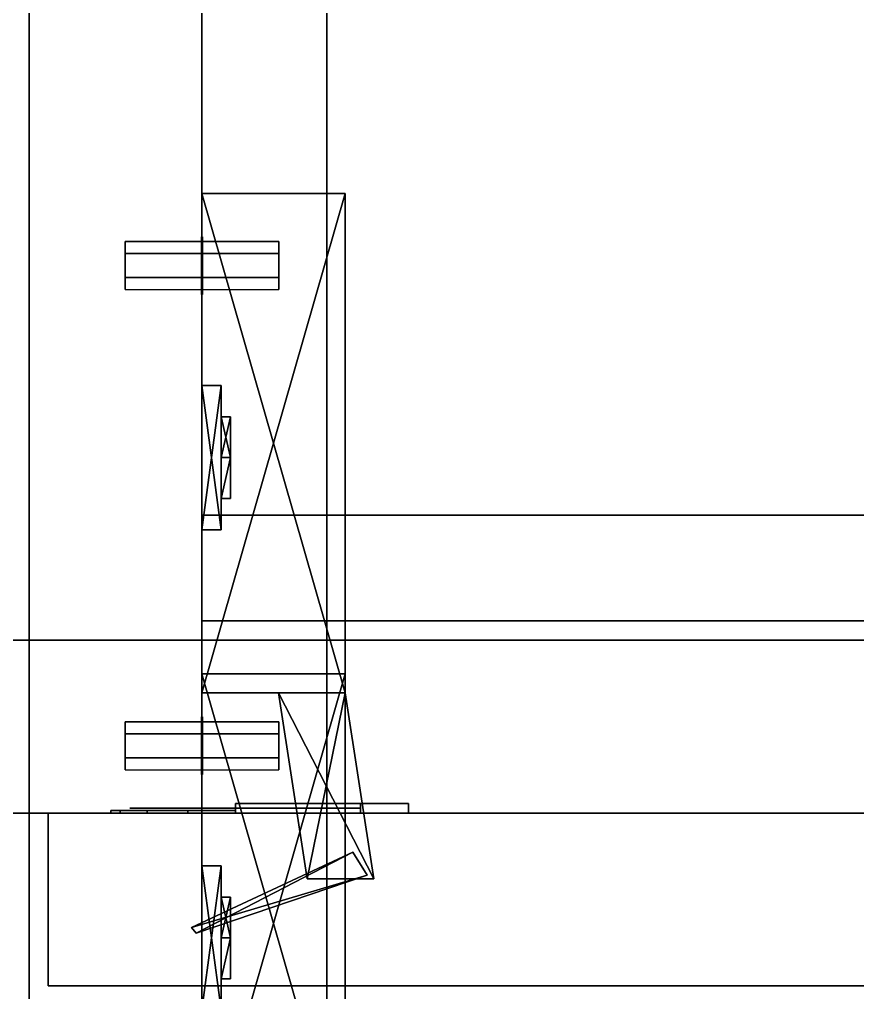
# Model space of a CAD drawing. Extents: x 0 to 5507, y -6518 to 0.
# Drawn here: x 1765 to 1852.2, y -678.7 to -577.4 of the extents above; entities that cross this region are included whole.
import ezdxf

# ---------------------------------------------------------------- set-up
doc = ezdxf.new("R2010")
doc.units = 0
for name, color, linetype in [('LAYER0', 7, 'CONTINUOUS'), ('LAYER192', 7, 'CONTINUOUS'), ('LAYER201', 7, 'CONTINUOUS'), ('LAYER203', 7, 'CONTINUOUS'), ('LAYER206', 7, 'CONTINUOUS'), ('LAYER207', 254, 'CONTINUOUS'), ('LAYER217', 253, 'CONTINUOUS'), ('LAYER219', 253, 'CONTINUOUS'), ('LAYER284', 7, 'CONTINUOUS'), ('LAYER308', 254, 'CONTINUOUS'), ('LAYER310', 254, 'CONTINUOUS'), ('LAYER533', 7, 'CONTINUOUS'), ('LAYER552', 7, 'CONTINUOUS'), ('LAYER553', 7, 'CONTINUOUS'), ('LAYER555', 7, 'CONTINUOUS'), ('LAYER565', 7, 'CONTINUOUS'), ('LAYER566', 254, 'CONTINUOUS'), ('LAYER570', 28, 'CONTINUOUS'), ('LAYER571', 253, 'CONTINUOUS'), ('LAYER572', 28, 'CONTINUOUS'), ('LAYER573', 253, 'CONTINUOUS'), ('LAYER574', 254, 'CONTINUOUS'), ('LAYER581', 254, 'CONTINUOUS')]:
    doc.layers.add(name, color=color, linetype=linetype)

msp = doc.modelspace()

# ---------------------------------------------------------------- linework, layer by layer
at = {"layer": 'LAYER0', "invisible_edges": 1}
for points in [[(5507, 0), (0, -6518), (0, 0), (5507, 0)], [(5507, -6518, 5), (0, 0, 5), (0, -6518, 5), (5507, -6518, 5)], [(0, 0, 5), (5507, -6518, 5), (5507, 0, 5), (0, 0, 5)], [(0, -6518), (5507, 0), (5507, -6518), (0, -6518)]]:
    msp.add_3dface(points, dxfattribs=at)
at = {"layer": 'LAYER192', "invisible_edges": 1}
for points in [[(2432, -360, 116), (1784, -710, 116), (1784, -360, 116), (2432, -360, 116)], [(1784, -710, 116), (2432, -360, 116), (2432, -710, 116), (1784, -710, 116)], [(1784, -360, 134), (1784, -710, 116), (1784, -710, 134), (1784, -360, 134)], [(1784, -710, 116), (1784, -360, 134), (1784, -360, 116), (1784, -710, 116)], [(2432, -710, 134), (1784, -360, 134), (1784, -710, 134), (2432, -710, 134)], [(1784, -360, 134), (2432, -710, 134), (2432, -360, 134), (1784, -360, 134)]]:
    msp.add_3dface(points, dxfattribs=at)
at = {"layer": 'LAYER201', "invisible_edges": 1}
for points in [[(1766, -360, 115), (1784, -710, 115), (1766, -710, 115), (1766, -360, 115)], [(1784, -710, 115), (1766, -360, 115), (1784, -360, 115), (1784, -710, 115)], [(1784, -360, 885), (1766, -710, 885), (1784, -710, 885), (1784, -360, 885)], [(1766, -710, 885), (1784, -360, 885), (1766, -360, 885), (1766, -710, 885)], [(1766, -710, 885), (1766, -360, 115), (1766, -710, 115), (1766, -710, 885)], [(1766, -360, 115), (1766, -710, 885), (1766, -360, 885), (1766, -360, 115)], [(1784, -360, 885), (1784, -710, 115), (1784, -360, 115), (1784, -360, 885)], [(1784, -710, 115), (1784, -360, 885), (1784, -710, 885), (1784, -710, 115)]]:
    msp.add_3dface(points, dxfattribs=at)
at = {"layer": 'LAYER203', "invisible_edges": 1}
for points in [[(2432, -629, 866.5), (1784, -709, 866.5), (1784, -629, 866.5), (2432, -629, 866.5)], [(1784, -709, 866.5), (2432, -629, 866.5), (2432, -709, 866.5), (1784, -709, 866.5)], [(1784, -629, 884.5), (1784, -709, 866.5), (1784, -709, 884.5), (1784, -629, 884.5)], [(1784, -709, 866.5), (1784, -629, 884.5), (1784, -629, 866.5), (1784, -709, 866.5)], [(1784, -629, 884.5), (2432, -629, 866.5), (1784, -629, 866.5), (1784, -629, 884.5)], [(2432, -629, 866.5), (1784, -629, 884.5), (2432, -629, 884.5), (2432, -629, 866.5)], [(2432, -709, 884.5), (1784, -629, 884.5), (1784, -709, 884.5), (2432, -709, 884.5)], [(1784, -629, 884.5), (2432, -709, 884.5), (2432, -629, 884.5), (1784, -629, 884.5)]]:
    msp.add_3dface(points, dxfattribs=at)
at = {"layer": 'LAYER206', "invisible_edges": 1}
for points in [[(2432, -384.6001, 491), (1784, -690, 491), (1784, -384.6001, 491), (2432, -384.6001, 491)], [(1784, -690, 491), (2432, -384.6001, 491), (2432, -690, 491), (1784, -690, 491)], [(1784, -384.6001, 509), (1784, -690, 491), (1784, -690, 509), (1784, -384.6001, 509)], [(1784, -690, 491), (1784, -384.6001, 509), (1784, -384.6001, 491), (1784, -690, 491)], [(2432, -690, 509), (1784, -384.6001, 509), (1784, -690, 509), (2432, -690, 509)], [(1784, -384.6001, 509), (2432, -690, 509), (2432, -384.6001, 509), (1784, -384.6001, 509)]]:
    msp.add_3dface(points, dxfattribs=at)
at = {"layer": 'LAYER207'}
for points in [[(1783.95, -650, 488.5), (1783.95, -656, 488.5), (1783.95, -654.5, 491.0981), (1783.95, -651.5, 491.0981)], [(1783.95, -650, 488.5), (1783.95, -656, 488.5), (1783.95, -654.5, 485.9019), (1783.95, -651.5, 485.9019)], [(1784.05, -650, 488.5), (1784.05, -656, 488.5), (1784.05, -654.5, 491.0981), (1784.05, -651.5, 491.0981)], [(1784.05, -650, 488.5), (1784.05, -656, 488.5), (1784.05, -654.5, 485.9019), (1784.05, -651.5, 485.9019)], [(1776, -655.5, 488.5), (1776, -650.5, 488.5), (1776, -651.75, 490.665), (1776, -654.25, 490.665)], [(1776, -655.5, 488.5), (1776, -654.25, 486.3349), (1776, -651.75, 486.3349), (1776, -650.5, 488.5)], [(1792, -655.5, 488.5), (1792, -650.5, 488.5), (1792, -651.75, 490.665), (1792, -654.25, 490.665)], [(1792, -655.5, 488.5), (1792, -654.25, 486.3349), (1792, -651.75, 486.3349), (1792, -650.5, 488.5)]]:
    msp.add_3dface(points, dxfattribs=at)
at = {"layer": 'LAYER217'}
for points in [[(1784, -645.5, 211.2174), (1798.921, -697.5, 211.2174), (1784, -697.5, 211.2174), (1784, -645.5, 211.2174)], [(1798.921, -645.5, 211.2174), (1798.921, -697.5, 211.2174), (1784, -645.5, 211.2174), (1798.921, -645.5, 211.2174)], [(1784, -645.5, 224.7826), (1798.921, -645.5, 211.2174), (1784, -645.5, 211.2174), (1784, -645.5, 224.7826)], [(1798.921, -645.5, 224.7826), (1798.921, -645.5, 211.2174), (1784, -645.5, 224.7826), (1798.921, -645.5, 224.7826)], [(1784, -697.5, 224.7826), (1798.921, -645.5, 224.7826), (1784, -645.5, 224.7826), (1784, -697.5, 224.7826)], [(1798.921, -697.5, 224.7826), (1798.921, -645.5, 224.7826), (1784, -697.5, 224.7826), (1798.921, -697.5, 224.7826)], [(1798.921, -645.5, 211.2174), (1798.921, -697.5, 224.7826), (1798.921, -697.5, 211.2174), (1798.921, -645.5, 211.2174)], [(1798.921, -645.5, 224.7826), (1798.921, -697.5, 224.7826), (1798.921, -645.5, 211.2174), (1798.921, -645.5, 224.7826)], [(1784, -665.5, 244), (1784, -680.5, 244), (1785.99, -680.5, 244), (1784, -665.5, 244)], [(1785.99, -665.5, 244), (1784, -665.5, 244), (1785.99, -680.5, 244), (1785.99, -665.5, 244)], [(1784, -665.5, 192), (1784, -665.5, 244), (1785.99, -665.5, 244), (1784, -665.5, 192)], [(1785.99, -665.5, 192), (1784, -665.5, 192), (1785.99, -665.5, 244), (1785.99, -665.5, 192)], [(1784, -680.5, 192), (1784, -665.5, 192), (1785.99, -665.5, 192), (1784, -680.5, 192)], [(1785.99, -680.5, 192), (1784, -680.5, 192), (1785.99, -665.5, 192), (1785.99, -680.5, 192)], [(1785.99, -665.5, 244), (1785.99, -680.5, 244), (1785.99, -680.5, 192), (1785.99, -665.5, 244)], [(1785.99, -665.5, 192), (1785.99, -665.5, 244), (1785.99, -680.5, 192), (1785.99, -665.5, 192)], [(1785.99, -673, 231.2909), (1786.984, -668.7573, 236.087), (1786.984, -673, 231.2909), (1785.99, -673, 231.2909)], [(1785.99, -668.7573, 236.087), (1786.984, -668.7573, 236.087), (1785.99, -673, 231.2909), (1785.99, -668.7573, 236.087)], [(1785.99, -668.7573, 236.087), (1786.984, -673, 240.883), (1786.984, -668.7573, 236.087), (1785.99, -668.7573, 236.087)], [(1785.99, -673, 240.883), (1786.984, -673, 240.883), (1785.99, -668.7573, 236.087), (1785.99, -673, 240.883)], [(1785.99, -673, 231.2909), (1785.99, -668.7573, 236.087), (1785.99, -673, 240.883), (1785.99, -673, 231.2909)], [(1785.99, -673, 195.117), (1786.984, -668.7573, 199.913), (1786.984, -673, 195.117), (1785.99, -673, 195.117)], [(1785.99, -668.7573, 199.913), (1786.984, -668.7573, 199.913), (1785.99, -673, 195.117), (1785.99, -668.7573, 199.913)], [(1785.99, -668.7573, 199.913), (1786.984, -673, 204.7091), (1786.984, -668.7573, 199.913), (1785.99, -668.7573, 199.913)], [(1785.99, -673, 204.7091), (1786.984, -673, 204.7091), (1785.99, -668.7573, 199.913), (1785.99, -673, 204.7091)], [(1785.99, -673, 195.117), (1785.99, -668.7573, 199.913), (1785.99, -673, 204.7091), (1785.99, -673, 195.117)], [(1786.984, -677.2427, 236.087), (1786.984, -668.7573, 236.087), (1786.984, -673, 240.883), (1786.984, -677.2427, 236.087)], [(1786.984, -673, 231.2909), (1786.984, -668.7573, 236.087), (1786.984, -677.2427, 236.087), (1786.984, -673, 231.2909)], [(1786.984, -677.2427, 199.913), (1786.984, -668.7573, 199.913), (1786.984, -673, 204.7091), (1786.984, -677.2427, 199.913)], [(1786.984, -673, 195.117), (1786.984, -668.7573, 199.913), (1786.984, -677.2427, 199.913), (1786.984, -673, 195.117)], [(1785.99, -677.2427, 236.087), (1786.984, -673, 231.2909), (1786.984, -677.2427, 236.087), (1785.99, -677.2427, 236.087)], [(1785.99, -673, 231.2909), (1786.984, -673, 231.2909), (1785.99, -677.2427, 236.087), (1785.99, -673, 231.2909)], [(1785.99, -677.2427, 236.087), (1785.99, -673, 231.2909), (1785.99, -673, 240.883), (1785.99, -677.2427, 236.087)], [(1785.99, -677.2427, 236.087), (1786.984, -673, 240.883), (1785.99, -673, 240.883), (1785.99, -677.2427, 236.087)], [(1786.984, -677.2427, 236.087), (1786.984, -673, 240.883), (1785.99, -677.2427, 236.087), (1786.984, -677.2427, 236.087)], [(1785.99, -677.2427, 199.913), (1786.984, -673, 195.117), (1786.984, -677.2427, 199.913), (1785.99, -677.2427, 199.913)], [(1785.99, -673, 195.117), (1786.984, -673, 195.117), (1785.99, -677.2427, 199.913), (1785.99, -673, 195.117)], [(1785.99, -677.2427, 199.913), (1785.99, -673, 195.117), (1785.99, -673, 204.7091), (1785.99, -677.2427, 199.913)], [(1785.99, -677.2427, 199.913), (1786.984, -673, 204.7091), (1785.99, -673, 204.7091), (1785.99, -677.2427, 199.913)], [(1786.984, -677.2427, 199.913), (1786.984, -673, 204.7091), (1785.99, -677.2427, 199.913), (1786.984, -677.2427, 199.913)]]:
    msp.add_3dface(points, dxfattribs=at)
at = {"layer": 'LAYER219'}
for points in [[(1784, -645.5, 775.2174), (1798.921, -697.5, 775.2174), (1784, -697.5, 775.2174), (1784, -645.5, 775.2174)], [(1798.921, -645.5, 775.2174), (1798.921, -697.5, 775.2174), (1784, -645.5, 775.2174), (1798.921, -645.5, 775.2174)], [(1784, -645.5, 788.7826), (1798.921, -645.5, 775.2174), (1784, -645.5, 775.2174), (1784, -645.5, 788.7826)], [(1798.921, -645.5, 788.7826), (1798.921, -645.5, 775.2174), (1784, -645.5, 788.7826), (1798.921, -645.5, 788.7826)], [(1784, -697.5, 788.7826), (1798.921, -645.5, 788.7826), (1784, -645.5, 788.7826), (1784, -697.5, 788.7826)], [(1798.921, -697.5, 788.7826), (1798.921, -645.5, 788.7826), (1784, -697.5, 788.7826), (1798.921, -697.5, 788.7826)], [(1798.921, -645.5, 775.2174), (1798.921, -697.5, 788.7826), (1798.921, -697.5, 775.2174), (1798.921, -645.5, 775.2174)], [(1798.921, -645.5, 788.7826), (1798.921, -697.5, 788.7826), (1798.921, -645.5, 775.2174), (1798.921, -645.5, 788.7826)], [(1784, -665.5, 808), (1784, -680.5, 808), (1785.99, -680.5, 808), (1784, -665.5, 808)], [(1785.99, -665.5, 808), (1784, -665.5, 808), (1785.99, -680.5, 808), (1785.99, -665.5, 808)], [(1784, -665.5, 756), (1784, -665.5, 808), (1785.99, -665.5, 808), (1784, -665.5, 756)], [(1785.99, -665.5, 756), (1784, -665.5, 756), (1785.99, -665.5, 808), (1785.99, -665.5, 756)], [(1784, -680.5, 756), (1784, -665.5, 756), (1785.99, -665.5, 756), (1784, -680.5, 756)], [(1785.99, -680.5, 756), (1784, -680.5, 756), (1785.99, -665.5, 756), (1785.99, -680.5, 756)], [(1785.99, -665.5, 808), (1785.99, -680.5, 808), (1785.99, -680.5, 756), (1785.99, -665.5, 808)], [(1785.99, -665.5, 756), (1785.99, -665.5, 808), (1785.99, -680.5, 756), (1785.99, -665.5, 756)], [(1785.99, -673, 795.291), (1786.984, -668.7573, 800.087), (1786.984, -673, 795.291), (1785.99, -673, 795.291)], [(1785.99, -668.7573, 800.087), (1786.984, -668.7573, 800.087), (1785.99, -673, 795.291), (1785.99, -668.7573, 800.087)], [(1785.99, -668.7573, 800.087), (1786.984, -673, 804.883), (1786.984, -668.7573, 800.087), (1785.99, -668.7573, 800.087)], [(1785.99, -673, 804.883), (1786.984, -673, 804.883), (1785.99, -668.7573, 800.087), (1785.99, -673, 804.883)], [(1785.99, -673, 795.291), (1785.99, -668.7573, 800.087), (1785.99, -673, 804.883), (1785.99, -673, 795.291)], [(1785.99, -673, 759.117), (1786.984, -668.7573, 763.913), (1786.984, -673, 759.117), (1785.99, -673, 759.117)], [(1785.99, -668.7573, 763.913), (1786.984, -668.7573, 763.913), (1785.99, -673, 759.117), (1785.99, -668.7573, 763.913)], [(1785.99, -668.7573, 763.913), (1786.984, -673, 768.709), (1786.984, -668.7573, 763.913), (1785.99, -668.7573, 763.913)], [(1785.99, -673, 768.709), (1786.984, -673, 768.709), (1785.99, -668.7573, 763.913), (1785.99, -673, 768.709)], [(1785.99, -673, 759.117), (1785.99, -668.7573, 763.913), (1785.99, -673, 768.709), (1785.99, -673, 759.117)], [(1786.984, -677.2427, 800.087), (1786.984, -668.7573, 800.087), (1786.984, -673, 804.883), (1786.984, -677.2427, 800.087)], [(1786.984, -673, 795.291), (1786.984, -668.7573, 800.087), (1786.984, -677.2427, 800.087), (1786.984, -673, 795.291)], [(1786.984, -677.2427, 763.913), (1786.984, -668.7573, 763.913), (1786.984, -673, 768.709), (1786.984, -677.2427, 763.913)], [(1786.984, -673, 759.117), (1786.984, -668.7573, 763.913), (1786.984, -677.2427, 763.913), (1786.984, -673, 759.117)], [(1785.99, -677.2427, 800.087), (1786.984, -673, 795.291), (1786.984, -677.2427, 800.087), (1785.99, -677.2427, 800.087)], [(1785.99, -673, 795.291), (1786.984, -673, 795.291), (1785.99, -677.2427, 800.087), (1785.99, -673, 795.291)], [(1785.99, -677.2427, 800.087), (1785.99, -673, 795.291), (1785.99, -673, 804.883), (1785.99, -677.2427, 800.087)], [(1785.99, -677.2427, 800.087), (1786.984, -673, 804.883), (1785.99, -673, 804.883), (1785.99, -677.2427, 800.087)], [(1786.984, -677.2427, 800.087), (1786.984, -673, 804.883), (1785.99, -677.2427, 800.087), (1786.984, -677.2427, 800.087)], [(1785.99, -677.2427, 763.913), (1786.984, -673, 759.117), (1786.984, -677.2427, 763.913), (1785.99, -677.2427, 763.913)], [(1785.99, -673, 759.117), (1786.984, -673, 759.117), (1785.99, -677.2427, 763.913), (1785.99, -673, 759.117)], [(1785.99, -677.2427, 763.913), (1785.99, -673, 759.117), (1785.99, -673, 768.709), (1785.99, -677.2427, 763.913)], [(1785.99, -677.2427, 763.913), (1786.984, -673, 768.709), (1785.99, -673, 768.709), (1785.99, -677.2427, 763.913)], [(1786.984, -677.2427, 763.913), (1786.984, -673, 768.709), (1785.99, -677.2427, 763.913), (1786.984, -677.2427, 763.913)]]:
    msp.add_3dface(points, dxfattribs=at)
at = {"layer": 'LAYER284', "invisible_edges": 1}
for points in [[(1748, -150, 1630), (1766, -660, 1630), (1748, -660, 1630), (1748, -150, 1630)], [(1766, -660, 1630), (1748, -150, 1630), (1766, -150, 1630), (1766, -660, 1630)], [(1766, -150, 2290), (1748, -660, 2290), (1766, -660, 2290), (1766, -150, 2290)], [(1748, -660, 2290), (1766, -150, 2290), (1748, -150, 2290), (1748, -660, 2290)], [(1766, -660, 1630), (1766, -150, 2290), (1766, -660, 2290), (1766, -660, 1630)], [(1766, -150, 2290), (1766, -660, 1630), (1766, -150, 1630), (1766, -150, 2290)], [(1766, -660, 1630), (1748, -660, 2290), (1748, -660, 1630), (1766, -660, 1630)], [(1748, -660, 2290), (1766, -660, 1630), (1766, -660, 2290), (1748, -660, 2290)]]:
    msp.add_3dface(points, dxfattribs=at)
at = {"layer": 'LAYER308', "invisible_edges": 1}
for points in [[(1070, -150, 1630), (2480, -683, 1630), (2480, -150, 1630), (1070, -150, 1630)], [(2480, -683, 1630), (1070, -150, 1630), (1070, -683, 1630), (2480, -683, 1630)], [(1070, -683, 1612), (2480, -150, 1612), (2480, -683, 1612), (1070, -683, 1612)], [(2480, -150, 1612), (1070, -683, 1612), (1070, -150, 1612), (2480, -150, 1612)]]:
    msp.add_3dface(points, dxfattribs=at)
at = {"layer": 'LAYER310', "invisible_edges": 1}
for points in [[(1748, -150, 115), (1766, -800, 115), (1748, -800, 115), (1748, -150, 115)], [(1766, -800, 115), (1748, -150, 115), (1766, -150, 115), (1766, -800, 115)], [(1766, -150, 885), (1748, -800, 885), (1766, -800, 885), (1766, -150, 885)], [(1748, -800, 885), (1766, -150, 885), (1748, -150, 885), (1748, -800, 885)], [(1766, -800, 115), (1766, -150, 885), (1766, -800, 885), (1766, -800, 115)], [(1766, -150, 885), (1766, -800, 115), (1766, -150, 115), (1766, -150, 885)]]:
    msp.add_3dface(points, dxfattribs=at)
at = {"layer": 'LAYER533'}
for points, invisible_edges in [([(1766, -150, 5), (1097, -750, 5), (1097, -150, 5), (1766, -150, 5)], 1), ([(1097, -750, 5), (1766, -150, 5), (1766, -360, 5), (1097, -750, 5)], 5), ([(1797, -750, 115), (1097, -150, 115), (1097, -750, 115), (1797, -750, 115)], 1), ([(1097, -150, 115), (1797, -750, 115), (1766, -360, 115), (1097, -150, 115)], 7), ([(1097, -750, 5), (1766, -360, 5), (1797, -750, 5), (1097, -750, 5)], 3), ([(1797, -750, 5), (1766, -360, 5), (1797, -500, 5), (1797, -750, 5)], 3), ([(1766, -360, 115), (1797, -750, 115), (1797, -500, 115), (1766, -360, 115)], 5), ([(1797, -500, 5), (1797, -750, 115), (1797, -750, 5), (1797, -500, 5)], 1), ([(1797, -750, 115), (1797, -500, 5), (1797, -500, 115), (1797, -750, 115)], 1)]:
    msp.add_3dface(points, dxfattribs=dict(at, invisible_edges=invisible_edges))
at = {"layer": 'LAYER552', "invisible_edges": 1}
for points in [[(1784, -360, 2289), (2444, -660, 2289), (2444, -360, 2289), (1784, -360, 2289)], [(2444, -660, 2289), (1784, -360, 2289), (1784, -660, 2289), (2444, -660, 2289)], [(1784, -360, 2289), (1784, -660, 2271), (1784, -660, 2289), (1784, -360, 2289)], [(1784, -660, 2271), (1784, -360, 2289), (1784, -360, 2271), (1784, -660, 2271)], [(1784, -660, 2271), (2444, -360, 2271), (2444, -660, 2271), (1784, -660, 2271)], [(2444, -360, 2271), (1784, -660, 2271), (1784, -360, 2271), (2444, -360, 2271)], [(1784, -660, 2271), (2444, -660, 2289), (1784, -660, 2289), (1784, -660, 2271)], [(2444, -660, 2289), (1784, -660, 2271), (2444, -660, 2271), (2444, -660, 2289)]]:
    msp.add_3dface(points, dxfattribs=at)
at = {"layer": 'LAYER553', "invisible_edges": 1}
for points in [[(2444, -360, 1631), (1784, -660, 1631), (1784, -360, 1631), (2444, -360, 1631)], [(1784, -660, 1631), (2444, -360, 1631), (2444, -660, 1631), (1784, -660, 1631)], [(1784, -360, 1649), (1784, -660, 1631), (1784, -660, 1649), (1784, -360, 1649)], [(1784, -660, 1631), (1784, -360, 1649), (1784, -360, 1631), (1784, -660, 1631)], [(2444, -660, 1649), (1784, -360, 1649), (1784, -660, 1649), (2444, -660, 1649)], [(1784, -360, 1649), (2444, -660, 1649), (2444, -360, 1649), (1784, -360, 1649)], [(2444, -660, 1649), (1784, -660, 1631), (2444, -660, 1631), (2444, -660, 1649)], [(1784, -660, 1631), (2444, -660, 1649), (1784, -660, 1649), (1784, -660, 1631)]]:
    msp.add_3dface(points, dxfattribs=at)
at = {"layer": 'LAYER555', "invisible_edges": 1}
for points in [[(1766, -360, 1630), (1784, -660, 1630), (1766, -660, 1630), (1766, -360, 1630)], [(1784, -660, 1630), (1766, -360, 1630), (1784, -360, 1630), (1784, -660, 1630)], [(1784, -360, 2290), (1766, -660, 2290), (1784, -660, 2290), (1784, -360, 2290)], [(1766, -660, 2290), (1784, -360, 2290), (1766, -360, 2290), (1766, -660, 2290)], [(1766, -660, 2290), (1766, -360, 1630), (1766, -660, 1630), (1766, -660, 2290)], [(1766, -360, 1630), (1766, -660, 2290), (1766, -360, 2290), (1766, -360, 1630)], [(1784, -360, 2290), (1784, -660, 1630), (1784, -360, 1630), (1784, -360, 2290)], [(1784, -660, 1630), (1784, -360, 2290), (1784, -660, 2290), (1784, -660, 1630)], [(1766, -660, 2290), (1784, -660, 1630), (1784, -660, 2290), (1766, -660, 2290)], [(1784, -660, 1630), (1766, -660, 2290), (1766, -660, 1630), (1784, -660, 1630)]]:
    msp.add_3dface(points, dxfattribs=at)
at = {"layer": 'LAYER565', "invisible_edges": 1}
for points in [[(2444, -384.6001, 1951), (1784, -640, 1951), (1784, -384.6001, 1951), (2444, -384.6001, 1951)], [(1784, -640, 1951), (2444, -384.6001, 1951), (2444, -640, 1951), (1784, -640, 1951)], [(1784, -384.6001, 1969), (1784, -640, 1951), (1784, -640, 1969), (1784, -384.6001, 1969)], [(1784, -640, 1951), (1784, -384.6001, 1969), (1784, -384.6001, 1951), (1784, -640, 1951)], [(2444, -640, 1969), (1784, -384.6001, 1969), (1784, -640, 1969), (2444, -640, 1969)], [(1784, -384.6001, 1969), (2444, -640, 1969), (2444, -384.6001, 1969), (1784, -384.6001, 1969)], [(2444, -640, 1969), (1784, -640, 1951), (2444, -640, 1951), (2444, -640, 1969)], [(1784, -640, 1951), (2444, -640, 1969), (1784, -640, 1969), (1784, -640, 1951)]]:
    msp.add_3dface(points, dxfattribs=at)
at = {"layer": 'LAYER566'}
for points in [[(1776, -605.5, 1948.5), (1776, -600.5, 1948.5), (1776, -601.75, 1950.665), (1776, -604.25, 1950.665)], [(1776, -605.5, 1948.5), (1776, -604.25, 1946.335), (1776, -601.75, 1946.335), (1776, -600.5, 1948.5)], [(1783.95, -600, 1948.5), (1783.95, -606, 1948.5), (1783.95, -604.5, 1951.098), (1783.95, -601.5, 1951.098)], [(1783.95, -600, 1948.5), (1783.95, -606, 1948.5), (1783.95, -604.5, 1945.902), (1783.95, -601.5, 1945.902)], [(1784.05, -600, 1948.5), (1784.05, -606, 1948.5), (1784.05, -604.5, 1951.098), (1784.05, -601.5, 1951.098)], [(1784.05, -600, 1948.5), (1784.05, -606, 1948.5), (1784.05, -604.5, 1945.902), (1784.05, -601.5, 1945.902)], [(1792, -605.5, 1948.5), (1792, -600.5, 1948.5), (1792, -601.75, 1950.665), (1792, -604.25, 1950.665)], [(1792, -605.5, 1948.5), (1792, -604.25, 1946.335), (1792, -601.75, 1946.335), (1792, -600.5, 1948.5)]]:
    msp.add_3dface(points, dxfattribs=at)
at = {"layer": 'LAYER570'}
for points in [[(1805.5, -659, 1712), (1787.5, -659, 1712), (1787.5, -659, 1712), (1805.5, -659, 1712)], [(1805.5, -659, 1754), (1787.5, -659, 1754), (1787.5, -659, 1754), (1805.5, -659, 1754)], [(1800.5, -659, 1724), (1800.5, -660, 1724), (1787.5, -660, 1724), (1787.5, -659, 1724)], [(1787.5, -659, 1724), (1787.5, -660, 1724), (1787.5, -660, 1712), (1787.5, -659, 1712)], [(1787.5, -659, 1712), (1787.5, -660, 1712), (1805.5, -660, 1712), (1805.5, -659, 1712)], [(1800.5, -659, 1742), (1800.5, -660, 1742), (1787.5, -660, 1742), (1787.5, -659, 1742)], [(1787.5, -659, 1742), (1787.5, -660, 1742), (1787.5, -660, 1754), (1787.5, -659, 1754)], [(1787.5, -659, 1754), (1787.5, -660, 1754), (1805.5, -660, 1754), (1805.5, -659, 1754)], [(1800.5, -659, 1724), (1800.5, -660, 1724), (1800.5, -660, 1742), (1800.5, -659, 1742)], [(1805.5, -659, 1754), (1805.5, -660, 1754), (1805.5, -659, 1754)], [(1805.5, -660, 1712), (1805.5, -660, 1754), (1805.5, -659, 1754), (1805.5, -659, 1712)], [(1787.5, -660, 1724), (1787.5, -660, 1712), (1787.5, -660, 1724)], [(1787.5, -660, 1742), (1787.5, -660, 1754), (1787.5, -660, 1742)], [(1805.5, -660, 1712), (1787.5, -660, 1712), (1787.5, -660, 1754), (1805.5, -660, 1754)], [(1800.5, -660, 1724), (1800.5, -660, 1742), (1800.5, -660, 1724)]]:
    msp.add_3dface(points, dxfattribs=at)
for points, invisible_edges in [([(1805.5, -659, 1712), (1800.5, -659, 1724), (1787.5, -659, 1724), (1787.5, -659, 1712)], 1), ([(1805.5, -659, 1754), (1800.5, -659, 1742), (1787.5, -659, 1742), (1787.5, -659, 1754)], 1), ([(1805.5, -659, 1754), (1805.5, -659, 1712), (1800.5, -659, 1724), (1800.5, -659, 1742)], 10), ([(1775.49, -659.75, 1728.025), (1774.5, -659.75, 1733), (1776.5, -659.75, 1733), (1776.5, -659.75, 1727.5)], 10), ([(1774.5, -659.75, 1733), (1775.49, -659.75, 1737.975), (1776.5, -659.75, 1738.5), (1776.5, -659.75, 1733)], 10), ([(1778.308, -659.75, 1723.808), (1775.49, -659.75, 1728.025), (1776.5, -659.75, 1727.5), (1780, -659.75, 1727.5)], 10), ([(1775.49, -659.75, 1737.975), (1778.308, -659.75, 1742.192), (1780, -659.75, 1738.5), (1776.5, -659.75, 1738.5)], 10), ([(1776.5, -659.5, 1738.5), (1776.5, -659.5, 1727.5), (1783.5, -659.5, 1727.5), (1783.291, -659.5, 1738.317)], 4), ([(1782.525, -659.75, 1720.99), (1778.308, -659.75, 1723.808), (1780, -659.75, 1727.5), (1783.5, -659.75, 1727.5)], 10), ([(1778.308, -659.75, 1742.192), (1782.525, -659.75, 1745.01), (1783.5, -659.75, 1738.5), (1780, -659.75, 1738.5)], 10), ([(1787.5, -659.75, 1720), (1782.525, -659.75, 1720.99), (1783.5, -659.75, 1727.5), (1787.5, -659.75, 1724)], 2), ([(1782.525, -659.75, 1745.01), (1787.5, -659.75, 1746), (1787.5, -659.75, 1742), (1783.5, -659.75, 1738.5)], 8), ([(1783.291, -659.5, 1738.317), (1783.5, -659.5, 1727.5), (1787.5, -659.5, 1724), (1787.5, -659.5, 1742)], 5), ([(1787.5, -659.5, 1742), (1787.5, -659.5, 1724), (1800.5, -659.5, 1724), (1800.5, -659.5, 1742)], 1)]:
    msp.add_3dface(points, dxfattribs=dict(at, invisible_edges=invisible_edges))
at = {"layer": 'LAYER571'}
for points in [[(1784, -595.5, 1726.217), (1798.921, -647.5, 1726.217), (1784, -647.5, 1726.217), (1784, -595.5, 1726.217)], [(1798.921, -595.5, 1726.217), (1798.921, -647.5, 1726.217), (1784, -595.5, 1726.217), (1798.921, -595.5, 1726.217)], [(1784, -595.5, 1739.783), (1798.921, -595.5, 1726.217), (1784, -595.5, 1726.217), (1784, -595.5, 1739.783)], [(1798.921, -595.5, 1739.783), (1798.921, -595.5, 1726.217), (1784, -595.5, 1739.783), (1798.921, -595.5, 1739.783)], [(1784, -647.5, 1739.783), (1798.921, -595.5, 1739.783), (1784, -595.5, 1739.783), (1784, -647.5, 1739.783)], [(1798.921, -647.5, 1739.783), (1798.921, -595.5, 1739.783), (1784, -647.5, 1739.783), (1798.921, -647.5, 1739.783)], [(1798.921, -595.5, 1726.217), (1798.921, -647.5, 1739.783), (1798.921, -647.5, 1726.217), (1798.921, -595.5, 1726.217)], [(1798.921, -595.5, 1739.783), (1798.921, -647.5, 1739.783), (1798.921, -595.5, 1726.217), (1798.921, -595.5, 1739.783)], [(1784, -615.5, 1759), (1784, -630.5, 1759), (1785.99, -630.5, 1759), (1784, -615.5, 1759)], [(1785.99, -615.5, 1759), (1784, -615.5, 1759), (1785.99, -630.5, 1759), (1785.99, -615.5, 1759)], [(1784, -615.5, 1707), (1784, -615.5, 1759), (1785.99, -615.5, 1759), (1784, -615.5, 1707)], [(1785.99, -615.5, 1707), (1784, -615.5, 1707), (1785.99, -615.5, 1759), (1785.99, -615.5, 1707)], [(1784, -630.5, 1707), (1784, -615.5, 1707), (1785.99, -615.5, 1707), (1784, -630.5, 1707)], [(1785.99, -630.5, 1707), (1784, -630.5, 1707), (1785.99, -615.5, 1707), (1785.99, -630.5, 1707)], [(1785.99, -615.5, 1759), (1785.99, -630.5, 1759), (1785.99, -630.5, 1707), (1785.99, -615.5, 1759)], [(1785.99, -615.5, 1707), (1785.99, -615.5, 1759), (1785.99, -630.5, 1707), (1785.99, -615.5, 1707)], [(1785.99, -623, 1746.291), (1786.984, -618.7573, 1751.087), (1786.984, -623, 1746.291), (1785.99, -623, 1746.291)], [(1785.99, -618.7573, 1751.087), (1786.984, -618.7573, 1751.087), (1785.99, -623, 1746.291), (1785.99, -618.7573, 1751.087)], [(1785.99, -618.7573, 1751.087), (1786.984, -623, 1755.883), (1786.984, -618.7573, 1751.087), (1785.99, -618.7573, 1751.087)], [(1785.99, -623, 1755.883), (1786.984, -623, 1755.883), (1785.99, -618.7573, 1751.087), (1785.99, -623, 1755.883)], [(1785.99, -623, 1746.291), (1785.99, -618.7573, 1751.087), (1785.99, -623, 1755.883), (1785.99, -623, 1746.291)], [(1785.99, -623, 1710.117), (1786.984, -618.7573, 1714.913), (1786.984, -623, 1710.117), (1785.99, -623, 1710.117)], [(1785.99, -618.7573, 1714.913), (1786.984, -618.7573, 1714.913), (1785.99, -623, 1710.117), (1785.99, -618.7573, 1714.913)], [(1785.99, -618.7573, 1714.913), (1786.984, -623, 1719.709), (1786.984, -618.7573, 1714.913), (1785.99, -618.7573, 1714.913)], [(1785.99, -623, 1719.709), (1786.984, -623, 1719.709), (1785.99, -618.7573, 1714.913), (1785.99, -623, 1719.709)], [(1785.99, -623, 1710.117), (1785.99, -618.7573, 1714.913), (1785.99, -623, 1719.709), (1785.99, -623, 1710.117)], [(1786.984, -627.2427, 1751.087), (1786.984, -618.7573, 1751.087), (1786.984, -623, 1755.883), (1786.984, -627.2427, 1751.087)], [(1786.984, -623, 1746.291), (1786.984, -618.7573, 1751.087), (1786.984, -627.2427, 1751.087), (1786.984, -623, 1746.291)], [(1786.984, -627.2427, 1714.913), (1786.984, -618.7573, 1714.913), (1786.984, -623, 1719.709), (1786.984, -627.2427, 1714.913)], [(1786.984, -623, 1710.117), (1786.984, -618.7573, 1714.913), (1786.984, -627.2427, 1714.913), (1786.984, -623, 1710.117)], [(1785.99, -627.2427, 1751.087), (1786.984, -623, 1746.291), (1786.984, -627.2427, 1751.087), (1785.99, -627.2427, 1751.087)], [(1785.99, -623, 1746.291), (1786.984, -623, 1746.291), (1785.99, -627.2427, 1751.087), (1785.99, -623, 1746.291)], [(1785.99, -627.2427, 1751.087), (1785.99, -623, 1746.291), (1785.99, -623, 1755.883), (1785.99, -627.2427, 1751.087)], [(1785.99, -627.2427, 1751.087), (1786.984, -623, 1755.883), (1785.99, -623, 1755.883), (1785.99, -627.2427, 1751.087)], [(1786.984, -627.2427, 1751.087), (1786.984, -623, 1755.883), (1785.99, -627.2427, 1751.087), (1786.984, -627.2427, 1751.087)], [(1785.99, -627.2427, 1714.913), (1786.984, -623, 1710.117), (1786.984, -627.2427, 1714.913), (1785.99, -627.2427, 1714.913)], [(1785.99, -623, 1710.117), (1786.984, -623, 1710.117), (1785.99, -627.2427, 1714.913), (1785.99, -623, 1710.117)], [(1785.99, -627.2427, 1714.913), (1785.99, -623, 1710.117), (1785.99, -623, 1719.709), (1785.99, -627.2427, 1714.913)], [(1785.99, -627.2427, 1714.913), (1786.984, -623, 1719.709), (1785.99, -623, 1719.709), (1785.99, -627.2427, 1714.913)], [(1786.984, -627.2427, 1714.913), (1786.984, -623, 1719.709), (1785.99, -627.2427, 1714.913), (1786.984, -627.2427, 1714.913)], [(1785.99, -630.5, 1759), (1784, -630.5, 1759), (1784, -630.5, 1707), (1785.99, -630.5, 1759)], [(1785.99, -630.5, 1707), (1785.99, -630.5, 1759), (1784, -630.5, 1707), (1785.99, -630.5, 1707)], [(1791.958, -647.5, 1726.217), (1801.906, -666.8652, 1726.217), (1794.942, -666.8652, 1726.217), (1791.958, -647.5, 1726.217)], [(1798.921, -647.5, 1726.217), (1801.906, -666.8652, 1726.217), (1791.958, -647.5, 1726.217), (1798.921, -647.5, 1726.217)], [(1794.942, -666.8652, 1739.783), (1798.921, -647.5, 1739.783), (1791.958, -647.5, 1739.783), (1794.942, -666.8652, 1739.783)], [(1801.906, -666.8652, 1739.783), (1798.921, -647.5, 1739.783), (1794.942, -666.8652, 1739.783), (1801.906, -666.8652, 1739.783)], [(1798.921, -647.5, 1726.217), (1801.906, -666.8652, 1739.783), (1801.906, -666.8652, 1726.217), (1798.921, -647.5, 1726.217)], [(1798.921, -647.5, 1739.783), (1801.906, -666.8652, 1739.783), (1798.921, -647.5, 1726.217), (1798.921, -647.5, 1739.783)], [(1799.692, -664.0752, 1727.348), (1783.409, -672.5, 1727.348), (1782.918, -671.9229, 1727.348), (1799.692, -664.0752, 1727.348)], [(1782.918, -671.9229, 1738.652), (1801.182, -666.4556, 1738.652), (1799.692, -664.0752, 1738.652), (1782.918, -671.9229, 1738.652)], [(1801.182, -666.4556, 1727.348), (1783.409, -672.5, 1727.348), (1799.692, -664.0752, 1727.348), (1801.182, -666.4556, 1727.348)], [(1783.409, -672.5, 1738.652), (1801.182, -666.4556, 1738.652), (1782.918, -671.9229, 1738.652), (1783.409, -672.5, 1738.652)], [(1801.182, -666.4556, 1727.348), (1783.409, -672.5, 1738.652), (1783.409, -672.5, 1727.348), (1801.182, -666.4556, 1727.348)], [(1801.182, -666.4556, 1738.652), (1783.409, -672.5, 1738.652), (1801.182, -666.4556, 1727.348), (1801.182, -666.4556, 1738.652)]]:
    msp.add_3dface(points, dxfattribs=at)
at = {"layer": 'LAYER572'}
for points in [[(1805.5, -659, 2166), (1787.5, -659, 2166), (1787.5, -659, 2166), (1805.5, -659, 2166)], [(1805.5, -659, 2208), (1787.5, -659, 2208), (1787.5, -659, 2208), (1805.5, -659, 2208)], [(1800.5, -659, 2178), (1800.5, -660, 2178), (1787.5, -660, 2178), (1787.5, -659, 2178)], [(1787.5, -659, 2178), (1787.5, -660, 2178), (1787.5, -660, 2166), (1787.5, -659, 2166)], [(1787.5, -659, 2166), (1787.5, -660, 2166), (1805.5, -660, 2166), (1805.5, -659, 2166)], [(1800.5, -659, 2196), (1800.5, -660, 2196), (1787.5, -660, 2196), (1787.5, -659, 2196)], [(1787.5, -659, 2196), (1787.5, -660, 2196), (1787.5, -660, 2208), (1787.5, -659, 2208)], [(1787.5, -659, 2208), (1787.5, -660, 2208), (1805.5, -660, 2208), (1805.5, -659, 2208)], [(1800.5, -659, 2178), (1800.5, -660, 2178), (1800.5, -660, 2196), (1800.5, -659, 2196)], [(1805.5, -659, 2208), (1805.5, -660, 2208), (1805.5, -659, 2208)], [(1805.5, -660, 2166), (1805.5, -660, 2208), (1805.5, -659, 2208), (1805.5, -659, 2166)], [(1787.5, -660, 2178), (1787.5, -660, 2166), (1787.5, -660, 2178)], [(1787.5, -660, 2196), (1787.5, -660, 2208), (1787.5, -660, 2196)], [(1805.5, -660, 2166), (1787.5, -660, 2166), (1787.5, -660, 2208), (1805.5, -660, 2208)], [(1800.5, -660, 2178), (1800.5, -660, 2196), (1800.5, -660, 2178)]]:
    msp.add_3dface(points, dxfattribs=at)
for points, invisible_edges in [([(1805.5, -659, 2166), (1800.5, -659, 2178), (1787.5, -659, 2178), (1787.5, -659, 2166)], 1), ([(1805.5, -659, 2208), (1800.5, -659, 2196), (1787.5, -659, 2196), (1787.5, -659, 2208)], 1), ([(1805.5, -659, 2208), (1805.5, -659, 2166), (1800.5, -659, 2178), (1800.5, -659, 2196)], 10), ([(1775.49, -659.75, 2182.025), (1774.5, -659.75, 2187), (1776.5, -659.75, 2187), (1776.5, -659.75, 2181.5)], 10), ([(1774.5, -659.75, 2187), (1775.49, -659.75, 2191.975), (1776.5, -659.75, 2192.5), (1776.5, -659.75, 2187)], 10), ([(1778.308, -659.75, 2177.808), (1775.49, -659.75, 2182.025), (1776.5, -659.75, 2181.5), (1780, -659.75, 2181.5)], 10), ([(1775.49, -659.75, 2191.975), (1778.308, -659.75, 2196.192), (1780, -659.75, 2192.5), (1776.5, -659.75, 2192.5)], 10), ([(1776.5, -659.5, 2192.5), (1776.5, -659.5, 2181.5), (1783.5, -659.5, 2181.5), (1783.291, -659.5, 2192.317)], 4), ([(1782.525, -659.75, 2174.99), (1778.308, -659.75, 2177.808), (1780, -659.75, 2181.5), (1783.5, -659.75, 2181.5)], 10), ([(1778.308, -659.75, 2196.192), (1782.525, -659.75, 2199.01), (1783.5, -659.75, 2192.5), (1780, -659.75, 2192.5)], 10), ([(1787.5, -659.75, 2174), (1782.525, -659.75, 2174.99), (1783.5, -659.75, 2181.5), (1787.5, -659.75, 2178)], 2), ([(1782.525, -659.75, 2199.01), (1787.5, -659.75, 2200), (1787.5, -659.75, 2196), (1783.5, -659.75, 2192.5)], 8), ([(1783.291, -659.5, 2192.317), (1783.5, -659.5, 2181.5), (1787.5, -659.5, 2178), (1787.5, -659.5, 2196)], 5), ([(1787.5, -659.5, 2196), (1787.5, -659.5, 2178), (1800.5, -659.5, 2178), (1800.5, -659.5, 2196)], 1)]:
    msp.add_3dface(points, dxfattribs=dict(at, invisible_edges=invisible_edges))
at = {"layer": 'LAYER573'}
for points in [[(1784, -595.5, 2180.217), (1798.921, -647.5, 2180.217), (1784, -647.5, 2180.217), (1784, -595.5, 2180.217)], [(1798.921, -595.5, 2180.217), (1798.921, -647.5, 2180.217), (1784, -595.5, 2180.217), (1798.921, -595.5, 2180.217)], [(1784, -595.5, 2193.783), (1798.921, -595.5, 2180.217), (1784, -595.5, 2180.217), (1784, -595.5, 2193.783)], [(1798.921, -595.5, 2193.783), (1798.921, -595.5, 2180.217), (1784, -595.5, 2193.783), (1798.921, -595.5, 2193.783)], [(1784, -647.5, 2193.783), (1798.921, -595.5, 2193.783), (1784, -595.5, 2193.783), (1784, -647.5, 2193.783)], [(1798.921, -647.5, 2193.783), (1798.921, -595.5, 2193.783), (1784, -647.5, 2193.783), (1798.921, -647.5, 2193.783)], [(1798.921, -595.5, 2180.217), (1798.921, -647.5, 2193.783), (1798.921, -647.5, 2180.217), (1798.921, -595.5, 2180.217)], [(1798.921, -595.5, 2193.783), (1798.921, -647.5, 2193.783), (1798.921, -595.5, 2180.217), (1798.921, -595.5, 2193.783)], [(1784, -615.5, 2213), (1784, -630.5, 2213), (1785.99, -630.5, 2213), (1784, -615.5, 2213)], [(1785.99, -615.5, 2213), (1784, -615.5, 2213), (1785.99, -630.5, 2213), (1785.99, -615.5, 2213)], [(1784, -615.5, 2161), (1784, -615.5, 2213), (1785.99, -615.5, 2213), (1784, -615.5, 2161)], [(1785.99, -615.5, 2161), (1784, -615.5, 2161), (1785.99, -615.5, 2213), (1785.99, -615.5, 2161)], [(1784, -630.5, 2161), (1784, -615.5, 2161), (1785.99, -615.5, 2161), (1784, -630.5, 2161)], [(1785.99, -630.5, 2161), (1784, -630.5, 2161), (1785.99, -615.5, 2161), (1785.99, -630.5, 2161)], [(1785.99, -615.5, 2213), (1785.99, -630.5, 2213), (1785.99, -630.5, 2161), (1785.99, -615.5, 2213)], [(1785.99, -615.5, 2161), (1785.99, -615.5, 2213), (1785.99, -630.5, 2161), (1785.99, -615.5, 2161)], [(1785.99, -623, 2200.291), (1786.984, -618.7573, 2205.087), (1786.984, -623, 2200.291), (1785.99, -623, 2200.291)], [(1785.99, -618.7573, 2205.087), (1786.984, -618.7573, 2205.087), (1785.99, -623, 2200.291), (1785.99, -618.7573, 2205.087)], [(1785.99, -618.7573, 2205.087), (1786.984, -623, 2209.883), (1786.984, -618.7573, 2205.087), (1785.99, -618.7573, 2205.087)], [(1785.99, -623, 2209.883), (1786.984, -623, 2209.883), (1785.99, -618.7573, 2205.087), (1785.99, -623, 2209.883)], [(1785.99, -623, 2200.291), (1785.99, -618.7573, 2205.087), (1785.99, -623, 2209.883), (1785.99, -623, 2200.291)], [(1785.99, -623, 2164.117), (1786.984, -618.7573, 2168.913), (1786.984, -623, 2164.117), (1785.99, -623, 2164.117)], [(1785.99, -618.7573, 2168.913), (1786.984, -618.7573, 2168.913), (1785.99, -623, 2164.117), (1785.99, -618.7573, 2168.913)], [(1785.99, -618.7573, 2168.913), (1786.984, -623, 2173.709), (1786.984, -618.7573, 2168.913), (1785.99, -618.7573, 2168.913)], [(1785.99, -623, 2173.709), (1786.984, -623, 2173.709), (1785.99, -618.7573, 2168.913), (1785.99, -623, 2173.709)], [(1785.99, -623, 2164.117), (1785.99, -618.7573, 2168.913), (1785.99, -623, 2173.709), (1785.99, -623, 2164.117)], [(1786.984, -627.2427, 2205.087), (1786.984, -618.7573, 2205.087), (1786.984, -623, 2209.883), (1786.984, -627.2427, 2205.087)], [(1786.984, -623, 2200.291), (1786.984, -618.7573, 2205.087), (1786.984, -627.2427, 2205.087), (1786.984, -623, 2200.291)], [(1786.984, -627.2427, 2168.913), (1786.984, -618.7573, 2168.913), (1786.984, -623, 2173.709), (1786.984, -627.2427, 2168.913)], [(1786.984, -623, 2164.117), (1786.984, -618.7573, 2168.913), (1786.984, -627.2427, 2168.913), (1786.984, -623, 2164.117)], [(1785.99, -627.2427, 2205.087), (1786.984, -623, 2200.291), (1786.984, -627.2427, 2205.087), (1785.99, -627.2427, 2205.087)], [(1785.99, -623, 2200.291), (1786.984, -623, 2200.291), (1785.99, -627.2427, 2205.087), (1785.99, -623, 2200.291)], [(1785.99, -627.2427, 2205.087), (1785.99, -623, 2200.291), (1785.99, -623, 2209.883), (1785.99, -627.2427, 2205.087)], [(1785.99, -627.2427, 2205.087), (1786.984, -623, 2209.883), (1785.99, -623, 2209.883), (1785.99, -627.2427, 2205.087)], [(1786.984, -627.2427, 2205.087), (1786.984, -623, 2209.883), (1785.99, -627.2427, 2205.087), (1786.984, -627.2427, 2205.087)], [(1785.99, -627.2427, 2168.913), (1786.984, -623, 2164.117), (1786.984, -627.2427, 2168.913), (1785.99, -627.2427, 2168.913)], [(1785.99, -623, 2164.117), (1786.984, -623, 2164.117), (1785.99, -627.2427, 2168.913), (1785.99, -623, 2164.117)], [(1785.99, -627.2427, 2168.913), (1785.99, -623, 2164.117), (1785.99, -623, 2173.709), (1785.99, -627.2427, 2168.913)], [(1785.99, -627.2427, 2168.913), (1786.984, -623, 2173.709), (1785.99, -623, 2173.709), (1785.99, -627.2427, 2168.913)], [(1786.984, -627.2427, 2168.913), (1786.984, -623, 2173.709), (1785.99, -627.2427, 2168.913), (1786.984, -627.2427, 2168.913)], [(1785.99, -630.5, 2213), (1784, -630.5, 2213), (1784, -630.5, 2161), (1785.99, -630.5, 2213)], [(1785.99, -630.5, 2161), (1785.99, -630.5, 2213), (1784, -630.5, 2161), (1785.99, -630.5, 2161)], [(1791.958, -647.5, 2180.217), (1801.906, -666.8652, 2180.217), (1794.942, -666.8652, 2180.217), (1791.958, -647.5, 2180.217)], [(1798.921, -647.5, 2180.217), (1801.906, -666.8652, 2180.217), (1791.958, -647.5, 2180.217), (1798.921, -647.5, 2180.217)], [(1794.942, -666.8652, 2193.783), (1798.921, -647.5, 2193.783), (1791.958, -647.5, 2193.783), (1794.942, -666.8652, 2193.783)], [(1801.906, -666.8652, 2193.783), (1798.921, -647.5, 2193.783), (1794.942, -666.8652, 2193.783), (1801.906, -666.8652, 2193.783)], [(1798.921, -647.5, 2180.217), (1801.906, -666.8652, 2193.783), (1801.906, -666.8652, 2180.217), (1798.921, -647.5, 2180.217)], [(1798.921, -647.5, 2193.783), (1801.906, -666.8652, 2193.783), (1798.921, -647.5, 2180.217), (1798.921, -647.5, 2193.783)], [(1799.692, -664.0752, 2181.348), (1783.409, -672.5, 2181.348), (1782.918, -671.9229, 2181.348), (1799.692, -664.0752, 2181.348)], [(1782.918, -671.9229, 2192.652), (1801.182, -666.4556, 2192.652), (1799.692, -664.0752, 2192.652), (1782.918, -671.9229, 2192.652)], [(1801.182, -666.4556, 2181.348), (1783.409, -672.5, 2181.348), (1799.692, -664.0752, 2181.348), (1801.182, -666.4556, 2181.348)], [(1783.409, -672.5, 2192.652), (1801.182, -666.4556, 2192.652), (1782.918, -671.9229, 2192.652), (1783.409, -672.5, 2192.652)], [(1801.182, -666.4556, 2181.348), (1783.409, -672.5, 2192.652), (1783.409, -672.5, 2181.348), (1801.182, -666.4556, 2181.348)], [(1801.182, -666.4556, 2192.652), (1783.409, -672.5, 2192.652), (1801.182, -666.4556, 2181.348), (1801.182, -666.4556, 2192.652)]]:
    msp.add_3dface(points, dxfattribs=at)
at = {"layer": 'LAYER574', "invisible_edges": 1}
for points in [[(2112.5, -660, 1633), (1768, -660, 2287), (2112.5, -660, 2287), (2112.5, -660, 1633)], [(1768, -660, 2287), (2112.5, -660, 1633), (1768, -660, 1633), (1768, -660, 2287)], [(2112.5, -660, 1633), (1768, -678, 1633), (1768, -660, 1633), (2112.5, -660, 1633)], [(1768, -678, 1633), (2112.5, -660, 1633), (2112.5, -678, 1633), (1768, -678, 1633)], [(1768, -678, 1633), (1768, -660, 2287), (1768, -660, 1633), (1768, -678, 1633)], [(1768, -660, 2287), (1768, -678, 1633), (1768, -678, 2287), (1768, -660, 2287)], [(2112.5, -678, 2287), (1768, -660, 2287), (1768, -678, 2287), (2112.5, -678, 2287)], [(1768, -660, 2287), (2112.5, -678, 2287), (2112.5, -660, 2287), (1768, -660, 2287)], [(1768, -678, 1633), (2112.5, -678, 2287), (1768, -678, 2287), (1768, -678, 1633)], [(2112.5, -678, 2287), (1768, -678, 1633), (2112.5, -678, 1633), (2112.5, -678, 2287)]]:
    msp.add_3dface(points, dxfattribs=at)
at = {"layer": 'LAYER581', "invisible_edges": 1}
for points in [[(2500, -642, 2360), (1060, -642, 2290), (1060, -642, 2360), (2500, -642, 2360)], [(1060, -642, 2290), (2500, -642, 2360), (2500, -642, 2290), (1060, -642, 2290)], [(2500, -660, 2290), (1060, -642, 2290), (2500, -642, 2290), (2500, -660, 2290)], [(1060, -642, 2290), (2500, -660, 2290), (1060, -660, 2290), (1060, -642, 2290)], [(1060, -660, 2360), (2500, -642, 2360), (1060, -642, 2360), (1060, -660, 2360)], [(2500, -642, 2360), (1060, -660, 2360), (2500, -660, 2360), (2500, -642, 2360)], [(2500, -660, 2290), (1060, -660, 2360), (1060, -660, 2290), (2500, -660, 2290)], [(1060, -660, 2360), (2500, -660, 2290), (2500, -660, 2360), (1060, -660, 2360)]]:
    msp.add_3dface(points, dxfattribs=at)

# ---------------------------------------------------------------- meshes
at = {"layer": 'LAYER207'}
mesh = msp.add_polymesh((2, 6), dxfattribs=dict(at, n_close=True))
for k, corner in enumerate([(1784.05, -656, 488.5), (1784.05, -654.5, 491.0981), (1784.05, -651.5, 491.0981), (1784.05, -650, 488.5), (1784.05, -651.5, 485.9019), (1784.05, -654.5, 485.9019), (1783.95, -656, 488.5), (1783.95, -654.5, 491.0981), (1783.95, -651.5, 491.0981), (1783.95, -650, 488.5), (1783.95, -651.5, 485.9019), (1783.95, -654.5, 485.9019)]):
    mesh.set_mesh_vertex(divmod(k, 6), corner)
mesh = msp.add_polymesh((2, 6), dxfattribs=dict(at, n_close=True))
for k, corner in enumerate([(1792, -655.5, 488.5), (1792, -654.25, 490.665), (1792, -651.75, 490.665), (1792, -650.5, 488.5), (1792, -651.75, 486.3349), (1792, -654.25, 486.3349), (1776, -655.5, 488.5), (1776, -654.25, 490.665), (1776, -651.75, 490.665), (1776, -650.5, 488.5), (1776, -651.75, 486.3349), (1776, -654.25, 486.3349)]):
    mesh.set_mesh_vertex(divmod(k, 6), corner)
at = {"layer": 'LAYER566'}
mesh = msp.add_polymesh((2, 6), dxfattribs=dict(at, n_close=True))
for k, corner in enumerate([(1792, -605.5, 1948.5), (1792, -604.25, 1950.665), (1792, -601.75, 1950.665), (1792, -600.5, 1948.5), (1792, -601.75, 1946.335), (1792, -604.25, 1946.335), (1776, -605.5, 1948.5), (1776, -604.25, 1950.665), (1776, -601.75, 1950.665), (1776, -600.5, 1948.5), (1776, -601.75, 1946.335), (1776, -604.25, 1946.335)]):
    mesh.set_mesh_vertex(divmod(k, 6), corner)
mesh = msp.add_polymesh((2, 6), dxfattribs=dict(at, n_close=True))
for k, corner in enumerate([(1784.05, -606, 1948.5), (1784.05, -604.5, 1951.098), (1784.05, -601.5, 1951.098), (1784.05, -600, 1948.5), (1784.05, -601.5, 1945.902), (1784.05, -604.5, 1945.902), (1783.95, -606, 1948.5), (1783.95, -604.5, 1951.098), (1783.95, -601.5, 1951.098), (1783.95, -600, 1948.5), (1783.95, -601.5, 1945.902), (1783.95, -604.5, 1945.902)]):
    mesh.set_mesh_vertex(divmod(k, 6), corner)
at = {"layer": 'LAYER570'}
mesh = msp.add_polymesh((2, 9), dxfattribs=at)
for k, corner in enumerate([(1787.5, -659.75, 1720), (1782.525, -659.75, 1720.99), (1778.308, -659.75, 1723.808), (1775.49, -659.75, 1728.025), (1774.5, -659.75, 1733), (1775.49, -659.75, 1737.975), (1778.308, -659.75, 1742.192), (1782.525, -659.75, 1745.01), (1787.5, -659.75, 1746), (1787.5, -660, 1720), (1782.525, -660, 1720.99), (1778.308, -660, 1723.808), (1775.49, -660, 1728.025), (1774.5, -660, 1733), (1775.49, -660, 1737.975), (1778.308, -660, 1742.192), (1782.525, -660, 1745.01), (1787.5, -660, 1746)]):
    mesh.set_mesh_vertex(divmod(k, 9), corner)
at = {"layer": 'LAYER572'}
mesh = msp.add_polymesh((2, 9), dxfattribs=at)
for k, corner in enumerate([(1787.5, -659.75, 2174), (1782.525, -659.75, 2174.99), (1778.308, -659.75, 2177.808), (1775.49, -659.75, 2182.025), (1774.5, -659.75, 2187), (1775.49, -659.75, 2191.975), (1778.308, -659.75, 2196.192), (1782.525, -659.75, 2199.01), (1787.5, -659.75, 2200), (1787.5, -660, 2174), (1782.525, -660, 2174.99), (1778.308, -660, 2177.808), (1775.49, -660, 2182.025), (1774.5, -660, 2187), (1775.49, -660, 2191.975), (1778.308, -660, 2196.192), (1782.525, -660, 2199.01), (1787.5, -660, 2200)]):
    mesh.set_mesh_vertex(divmod(k, 9), corner)

doc.saveas('drawing.dxf')
